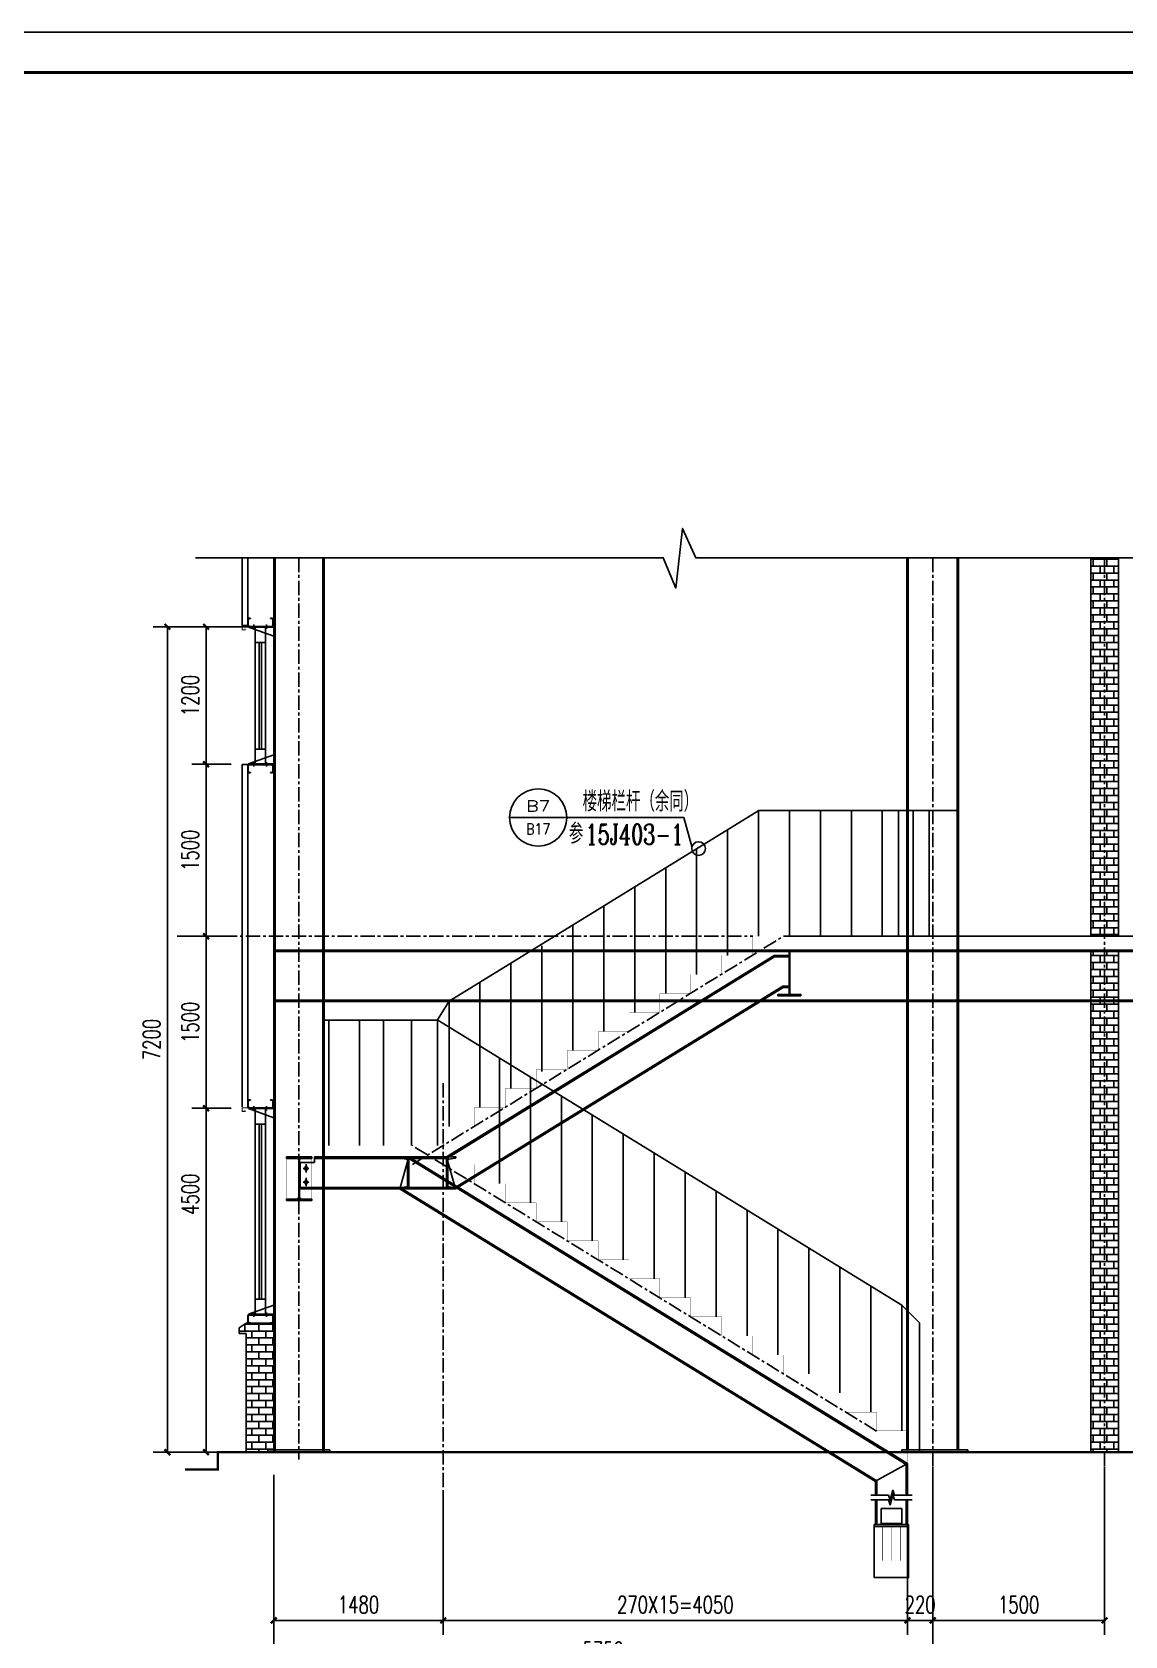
# Model space of a CAD drawing. Extents: x 180850 to 1400258, y 48356 to 327067.
# Drawn here: x 906942 to 916477, y 281994 to 295984 of the extents above; entities that cross this region are included whole.
import ezdxf
from ezdxf.enums import TextEntityAlignment as Align

# ---------------------------------------------------------------- set-up
doc = ezdxf.new("R2010")
doc.units = 0
doc.header["$LTSCALE"] = 1000
doc.linetypes.add('0$0$CENTERX2', pattern=[4, 2.5, -0.5, 0.5, -0.5])
for name, color, linetype in [('A-土建墙柱（含管井、立管）', 6, 'Continuous'), ('AXIS', 3, 'Continuous'), ('BEAM_DE', 7, 'Continuous'), ('BORDER', 7, 'Continuous'), ('DIM_IDEN', 3, 'Continuous'), ('DOTE', 1, 'Continuous'), ('GL', 150, 'Continuous'), ('GZ', 50, 'Continuous'), ('LT', 27, 'Continuous'), ('NUM', 7, 'Continuous'), ('Prof', 2, 'Continuous'), ('PUB_TEXT', 7, 'Continuous'), ('PUB_TITLE', 4, 'Continuous'), ('PZ', 202, 'Continuous'), ('STGJ_BOLT_THIN', 9, 'Continuous'), ('WINDOW', 4, 'Continuous'), ('WL', 10, 'Continuous'), ('型钢', 6, 'Continuous'), ('粗线', 5, 'Continuous')]:
    doc.layers.add(name, color=color, linetype=linetype)
doc.styles.add('_TCH_AXIS', font='COMPLEX', dxfattribs={"bigfont": 'GBCBIG'})
doc.styles.add('_TCH_DIM_T3', font='SIMPLEX', dxfattribs={"width": 0.705882, "bigfont": 'GBCBIG'})
doc.styles.add('_TCH_LABEL', font='COMPLEX', dxfattribs={"bigfont": 'GBCBIG'})
doc.dimstyles.new('_TCH_ARCH&&50', dxfattribs={"dimtxt": 148.75, "dimasz": 50, "dimexe": 125, "dimexo": 150, "dimgap": 63.125, "dimtad": 1, "dimdec": 0, "dimzin": 0, "dimdsep": 46, "dimtxsty": '_TCH_DIM_T3', "dimblk": 'ARCHTICK', "dimcen": 0.09, "dimclrt": 7, "dimazin": 2, "dimtfac": 1, "dimtdec": 0, "dimtix": 1, "dimtmove": 2, "dimatfit": 3, "dimfxl": 1, "dimtolj": 1, "dimtzin": 0, "dimarcsym": 0})
pattern_1 = [(0, (13831.716, -16741.72), (0, 60.6552), []), (90, (13831.716, -16741.72), (-60.6552, 60.6552), [60.6552, -60.6552])]

# ---------------------------------------------------------------- blocks, each defined once
blk = doc.blocks.new('_ArchTick')
at = {"color": 0, "linetype": 'ByBlock', "const_width": 0.4}
blk.add_lwpolyline([(-0.5, -0.5), (0.5, 0.5)], dxfattribs=at)
blk = doc.blocks.new('*D1406')
at = {"layer": 'AXIS', "color": 0, "linetype": 'ByBlock', "lineweight": -2, "transparency": 16777216}
for p, q in [((909050, 282947), (909050, 281605)), ((914800, 282947), (914800, 281605)), ((914800, 281730), (909050, 281730))]:
    blk.add_line(p, q, dxfattribs=at)
at = {"layer": 'Defpoints', "color": 0, "linetype": 'ByBlock', "transparency": 16777216}
for p in [(909050, 283097), (914800, 283097), (909050, 281730)]:
    blk.add_point(p, dxfattribs=at)
at = {"layer": 'AXIS', "color": 0, "linetype": 'ByBlock', "lineweight": -2, "transparency": 16777216, "xscale": 50, "yscale": 50, "zscale": 50, "rotation": 180}
blk.add_blockref('_ArchTick', (909050, 281730), dxfattribs=at)
at = {"layer": 'AXIS', "color": 0, "linetype": 'ByBlock', "lineweight": -2, "transparency": 16777216, "xscale": 50, "yscale": 50, "zscale": 50}
blk.add_blockref('_ArchTick', (914800, 281730), dxfattribs=at)
at = {"layer": 'AXIS', "color": 7, "linetype": 'ByBlock', "transparency": 16777216, "insert": (911925, 281867), "char_height": 148.8, "attachment_point": 5, "style": '_TCH_DIM_T3'}
blk.add_mtext('\\A1;5750', dxfattribs=at)
blk = doc.blocks.new('*D1407')
at = {"layer": 'AXIS', "color": 0, "linetype": 'ByBlock', "lineweight": -2, "transparency": 16777216}
for p, q in [((910530, 283258), (910530, 282005)), ((909050, 282947), (909050, 282005)), ((910530, 282130), (909050, 282130))]:
    blk.add_line(p, q, dxfattribs=at)
at = {"layer": 'Defpoints', "color": 0, "linetype": 'ByBlock', "transparency": 16777216}
for p in [(910530, 283408), (909050, 283097), (909050, 282130)]:
    blk.add_point(p, dxfattribs=at)
at = {"layer": 'AXIS', "color": 0, "linetype": 'ByBlock', "lineweight": -2, "transparency": 16777216, "xscale": 50, "yscale": 50, "zscale": 50, "rotation": 180}
blk.add_blockref('_ArchTick', (909050, 282130), dxfattribs=at)
at = {"layer": 'AXIS', "color": 0, "linetype": 'ByBlock', "lineweight": -2, "transparency": 16777216, "xscale": 50, "yscale": 50, "zscale": 50}
blk.add_blockref('_ArchTick', (910530, 282130), dxfattribs=at)
at = {"layer": 'AXIS', "color": 7, "linetype": 'ByBlock', "transparency": 16777216, "insert": (909790, 282267), "char_height": 148.8, "attachment_point": 5, "style": '_TCH_DIM_T3'}
blk.add_mtext('\\A1;1480', dxfattribs=at)
blk = doc.blocks.new('*D1408')
at = {"layer": 'AXIS', "color": 0, "linetype": 'ByBlock', "lineweight": -2, "transparency": 16777216}
for p, q in [((908912, 290797), (907998, 290797)), ((908123, 283597), (908123, 290797)), ((908850, 283597), (907998, 283597))]:
    blk.add_line(p, q, dxfattribs=at)
at = {"layer": 'Defpoints', "color": 0, "linetype": 'ByBlock', "transparency": 16777216}
for p in [(908123, 290797), (909062, 290797), (909000, 283597)]:
    blk.add_point(p, dxfattribs=at)
at = {"layer": 'AXIS', "color": 0, "linetype": 'ByBlock', "lineweight": -2, "transparency": 16777216, "xscale": 50, "yscale": 50, "zscale": 50}
for p, rotation in [((908123, 290797), 90), ((908123, 283597), 270)]:
    blk.add_blockref('_ArchTick', p, dxfattribs=dict(at, rotation=rotation))
at = {"layer": 'AXIS', "color": 7, "linetype": 'ByBlock', "transparency": 16777216, "insert": (907985, 287197), "char_height": 148.8, "attachment_point": 5, "rotation": 90, "style": '_TCH_DIM_T3'}
blk.add_mtext('\\A1;7200', dxfattribs=at)
blk = doc.blocks.new('*D1410')
at = {"layer": 'AXIS', "color": 0, "linetype": 'ByBlock', "lineweight": -2, "transparency": 16777216}
for p, q in [((910530, 283258), (910530, 282005)), ((914580, 282997), (914580, 282005)), ((910530, 282130), (914580, 282130))]:
    blk.add_line(p, q, dxfattribs=at)
at = {"layer": 'Defpoints', "color": 0, "linetype": 'ByBlock', "transparency": 16777216}
for p in [(910530, 283408), (914580, 283147), (914580, 282130)]:
    blk.add_point(p, dxfattribs=at)
at = {"layer": 'AXIS', "color": 0, "linetype": 'ByBlock', "lineweight": -2, "transparency": 16777216, "xscale": 50, "yscale": 50, "zscale": 50, "rotation": 180}
blk.add_blockref('_ArchTick', (910530, 282130), dxfattribs=at)
at = {"layer": 'AXIS', "color": 0, "linetype": 'ByBlock', "lineweight": -2, "transparency": 16777216, "xscale": 50, "yscale": 50, "zscale": 50}
blk.add_blockref('_ArchTick', (914580, 282130), dxfattribs=at)
at = {"layer": 'AXIS', "color": 7, "linetype": 'ByBlock', "transparency": 16777216, "insert": (912555, 282267), "char_height": 148.75, "attachment_point": 5, "style": '_TCH_DIM_T3'}
blk.add_mtext('\\A1;270X15=4050', dxfattribs=at)
blk = doc.blocks.new('A$C1A291124')
at = {"layer": '型钢'}
for p, q in [((-82, -4), (-82, 0)), ((-82, 0), (0, 0)), ((0, 0), (0, -280)), ((-21, -19), (-77, -10)), ((-10, -249), (-10, -31)), ((-82, -276), (-82, -280)), ((-21, -261), (-77, -270)), ((-82, -280), (0, -280))]:
    blk.add_line(p, q, dxfattribs=at)
for centre, radius, start, end in [((-76, -4), 6.25, 180, 261), ((-22, -31), 12.5, 0, 81), ((-76, -276), 6.25, 99, 180), ((-22, -249), 12.5, 279, 0)]:
    blk.add_arc(centre, radius, start, end, dxfattribs=at)
blk = doc.blocks.new('*D1414')
at = {"layer": 'AXIS', "color": 0, "linetype": 'ByBlock', "lineweight": -2, "transparency": 16777216}
for p, q in [((914800, 283447), (914800, 282005)), ((914580, 282997), (914580, 282005)), ((914580, 282130), (914530, 282130)), ((914800, 282130), (914580, 282130)), ((914800, 282130), (914850, 282130))]:
    blk.add_line(p, q, dxfattribs=at)
at = {"layer": 'Defpoints', "color": 0, "linetype": 'ByBlock', "transparency": 16777216}
for p in [(914800, 283597), (914580, 283147), (914580, 282130)]:
    blk.add_point(p, dxfattribs=at)
at = {"layer": 'AXIS', "color": 0, "linetype": 'ByBlock', "lineweight": -2, "transparency": 16777216, "xscale": 50, "yscale": 50, "zscale": 50}
blk.add_blockref('_ArchTick', (914580, 282130), dxfattribs=at)
at = {"layer": 'AXIS', "color": 0, "linetype": 'ByBlock', "lineweight": -2, "transparency": 16777216, "xscale": 50, "yscale": 50, "zscale": 50, "rotation": 180}
blk.add_blockref('_ArchTick', (914800, 282130), dxfattribs=at)
at = {"layer": 'AXIS', "color": 7, "linetype": 'ByBlock', "transparency": 16777216, "insert": (914690, 282267), "char_height": 148.8, "attachment_point": 5, "style": '_TCH_DIM_T3'}
blk.add_mtext('\\A1;220', dxfattribs=at)
blk = doc.blocks.new('*D1435')
at = {"layer": 'AXIS', "color": 0, "linetype": 'ByBlock', "lineweight": -2, "transparency": 16777216}
for p, q in [((908627, 288097), (908335, 288097)), ((908460, 288097), (908460, 283597)), ((908690, 283597), (908335, 283597))]:
    blk.add_line(p, q, dxfattribs=at)
at = {"layer": 'Defpoints', "color": 0, "linetype": 'ByBlock', "transparency": 16777216}
for p in [(908777, 288097), (908460, 283597), (908840, 283597)]:
    blk.add_point(p, dxfattribs=at)
at = {"layer": 'AXIS', "color": 0, "linetype": 'ByBlock', "lineweight": -2, "transparency": 16777216, "xscale": 50, "yscale": 50, "zscale": 50}
for p, rotation in [((908460, 288097), 90), ((908460, 283597), 270)]:
    blk.add_blockref('_ArchTick', p, dxfattribs=dict(at, rotation=rotation))
at = {"layer": 'AXIS', "color": 7, "linetype": 'ByBlock', "transparency": 16777216, "insert": (908322, 285847), "char_height": 148.8, "attachment_point": 5, "rotation": 90, "style": '_TCH_DIM_T3'}
blk.add_mtext('\\A1;4500', dxfattribs=at)
blk = doc.blocks.new('*D1430')
at = {"layer": 'AXIS', "color": 0, "linetype": 'ByBlock', "lineweight": -2, "transparency": 16777216}
for p, q in [((908634, 288097), (908335, 288097)), ((908460, 288097), (908460, 286597)), ((908680, 286597), (908335, 286597))]:
    blk.add_line(p, q, dxfattribs=at)
at = {"layer": 'Defpoints', "color": 0, "linetype": 'ByBlock', "transparency": 16777216}
for p in [(908784, 288097), (908460, 286597), (908830, 286597)]:
    blk.add_point(p, dxfattribs=at)
at = {"layer": 'AXIS', "color": 0, "linetype": 'ByBlock', "lineweight": -2, "transparency": 16777216, "xscale": 50, "yscale": 50, "zscale": 50}
for p, rotation in [((908460, 288097), 90), ((908460, 286597), 270)]:
    blk.add_blockref('_ArchTick', p, dxfattribs=dict(at, rotation=rotation))
at = {"layer": 'AXIS', "color": 7, "linetype": 'ByBlock', "transparency": 16777216, "insert": (908322, 287347), "char_height": 148.8, "attachment_point": 5, "rotation": 90, "style": '_TCH_DIM_T3'}
blk.add_mtext('\\A1;1500', dxfattribs=at)
blk = doc.blocks.new('*D1431')
at = {"layer": 'AXIS', "color": 0, "linetype": 'ByBlock', "lineweight": -2, "transparency": 16777216}
for p, q in [((908675, 288097), (908335, 288097)), ((908460, 288097), (908460, 286597)), ((908680, 286597), (908335, 286597))]:
    blk.add_line(p, q, dxfattribs=at)
at = {"layer": 'Defpoints', "color": 0, "linetype": 'ByBlock', "transparency": 16777216}
for p in [(908825, 288097, 1), (908460, 286597), (908830, 286597)]:
    blk.add_point(p, dxfattribs=at)
at = {"layer": 'AXIS', "color": 0, "linetype": 'ByBlock', "lineweight": -2, "transparency": 16777216, "xscale": 50, "yscale": 50, "zscale": 50}
for p, rotation in [((908460, 288097), 90), ((908460, 286597), 270)]:
    blk.add_blockref('_ArchTick', p, dxfattribs=dict(at, rotation=rotation))
at = {"layer": 'AXIS', "color": 7, "linetype": 'ByBlock', "transparency": 16777216, "insert": (908322, 287347), "char_height": 148.8, "attachment_point": 5, "rotation": 90, "style": '_TCH_DIM_T3'}
blk.add_mtext('\\A1;1500', dxfattribs=at)
blk = doc.blocks.new('*D1433')
at = {"layer": 'AXIS', "color": 0, "linetype": 'ByBlock', "lineweight": -2, "transparency": 16777216}
for p, q in [((908680, 289597), (908335, 289597)), ((908460, 288097), (908460, 289597)), ((908675, 288097), (908335, 288097))]:
    blk.add_line(p, q, dxfattribs=at)
at = {"layer": 'Defpoints', "color": 0, "linetype": 'ByBlock', "transparency": 16777216}
for p in [(908460, 289597), (908830, 289597), (908825, 288097, 1)]:
    blk.add_point(p, dxfattribs=at)
at = {"layer": 'AXIS', "color": 0, "linetype": 'ByBlock', "lineweight": -2, "transparency": 16777216, "xscale": 50, "yscale": 50, "zscale": 50}
for p, rotation in [((908460, 289597), 90), ((908460, 288097), 270)]:
    blk.add_blockref('_ArchTick', p, dxfattribs=dict(at, rotation=rotation))
at = {"layer": 'AXIS', "color": 7, "linetype": 'ByBlock', "transparency": 16777216, "insert": (908322, 288847), "char_height": 148.8, "attachment_point": 5, "rotation": 90, "style": '_TCH_DIM_T3'}
blk.add_mtext('\\A1;1500', dxfattribs=at)
blk = doc.blocks.new('*D1434')
at = {"layer": 'AXIS', "color": 0, "linetype": 'ByBlock', "lineweight": -2, "transparency": 16777216}
for p, q in [((908692, 290797), (908335, 290797)), ((908460, 290797), (908460, 289597)), ((908680, 289597), (908335, 289597))]:
    blk.add_line(p, q, dxfattribs=at)
at = {"layer": 'Defpoints', "color": 0, "linetype": 'ByBlock', "transparency": 16777216}
for p in [(908842, 290797, 1), (908460, 289597), (908830, 289597)]:
    blk.add_point(p, dxfattribs=at)
at = {"layer": 'AXIS', "color": 0, "linetype": 'ByBlock', "lineweight": -2, "transparency": 16777216, "xscale": 50, "yscale": 50, "zscale": 50}
for p, rotation in [((908460, 290797), 90), ((908460, 289597), 270)]:
    blk.add_blockref('_ArchTick', p, dxfattribs=dict(at, rotation=rotation))
at = {"layer": 'AXIS', "color": 7, "linetype": 'ByBlock', "transparency": 16777216, "insert": (908322, 290197), "char_height": 148.8, "attachment_point": 5, "rotation": 90, "style": '_TCH_DIM_T3'}
blk.add_mtext('\\A1;1200', dxfattribs=at)
blk = doc.blocks.new('*D1436')
at = {"layer": 'AXIS', "color": 0, "linetype": 'ByBlock', "lineweight": -2, "transparency": 16777216}
for p, q in [((914800, 283467), (914800, 282005)), ((916300, 283467), (916300, 282005)), ((914800, 282130), (916300, 282130))]:
    blk.add_line(p, q, dxfattribs=at)
at = {"layer": 'Defpoints', "color": 0, "linetype": 'ByBlock', "transparency": 16777216}
for p in [(914800, 283617), (916300, 283617), (916300, 282130)]:
    blk.add_point(p, dxfattribs=at)
at = {"layer": 'AXIS', "color": 0, "linetype": 'ByBlock', "lineweight": -2, "transparency": 16777216, "xscale": 50, "yscale": 50, "zscale": 50, "rotation": 180}
blk.add_blockref('_ArchTick', (914800, 282130), dxfattribs=at)
at = {"layer": 'AXIS', "color": 0, "linetype": 'ByBlock', "lineweight": -2, "transparency": 16777216, "xscale": 50, "yscale": 50, "zscale": 50}
blk.add_blockref('_ArchTick', (916300, 282130), dxfattribs=at)
at = {"layer": 'AXIS', "color": 7, "linetype": 'ByBlock', "transparency": 16777216, "insert": (915550, 282267), "char_height": 148.8, "attachment_point": 5, "style": '_TCH_DIM_T3'}
blk.add_mtext('\\A1;1500', dxfattribs=at)

msp = doc.modelspace()

# ---------------------------------------------------------------- hatches: boundary and pattern name
h = msp.add_hatch()
h.set_pattern_fill('AR-B816', color=0, scale=50)
h.set_pattern_definition(pattern_1)
h.paths.add_polyline_path([(916420.18, 287526.89), (916180.18, 287526.89), (916180.18, 283596.89), (916420.18, 283596.89)])
h.paths.add_polyline_path([(916420.18, 287964.89), (916180.18, 287964.89), (916180.18, 287538.89), (916420.18, 287538.89)])
h.paths.add_polyline_path([(916420.18, 291398.65), (916180.18, 291398.65), (916180.18, 288097.24), (916420.18, 288097.12)])
h = msp.add_hatch()
h.set_pattern_fill('AR-B816', color=256, scale=50)
h.set_pattern_definition(pattern_1)
h.paths.add_polyline_path([(909050.18, 284721.89), (908810.18, 284721.89), (908747.6, 284680.38), (908747.6, 284633.67), (908810.18, 284633.67), (908810.18, 283596.89), (909000.18, 283596.89), (909000.18, 283616.89), (909050.18, 283616.89)])
at = {"layer": 'STGJ_BOLT_THIN'}
for points in [[(909332.13, 286048.89), (909320.13, 286072.89), (909332.13, 286096.89), (909344.13, 286072.89)], [(909332.13, 285928.89), (909320.13, 285952.89), (909332.13, 285976.89), (909344.13, 285952.89)]]:
    msp.add_hatch(color=256, dxfattribs=at).paths.add_polyline_path(points)

# ---------------------------------------------------------------- linework, layer by layer
for p, q in [((909050.18, 291398.65), (909490.32, 291398.65)), ((913499.61, 288098.53), (916902.87, 288096.89)), ((909062.18, 287976.89), (916902.87, 287976.89)), ((909062.18, 287964.89), (916902.87, 287964.89)), ((909062.18, 287538.89), (916902.87, 287538.89)), ((909062.18, 287526.89), (916902.87, 287526.89)), ((915025.18, 283596.89), (915253.18, 283596.89))]:
    msp.add_line(p, q)
at = {"color": 0}
for p, q in [((916180.18, 291398.65), (916180.18, 288097.24)), ((916420.18, 291398.65), (916420.18, 288097.12)), ((916180.18, 287976.89), (916180.18, 283596.89)), ((916420.18, 287976.89), (916420.18, 283596.89)), ((908810.18, 284721.89), (908747.6, 284680.38)), ((909050.18, 284721.89), (908810.18, 284721.89)), ((908747.6, 284680.38), (908747.6, 284633.67)), ((908747.6, 284633.67), (908810.18, 284633.67)), ((908810.18, 284633.67), (908810.18, 283596.89))]:
    msp.add_line(p, q, dxfattribs=at)
at = {"color": 6, "linetype": 'ByBlock', "const_width": 10}
for points in [[(908825.18, 290861.67), (908825.18, 290800.42), (908775.05, 290800.42), (908775.05, 290769.58), (908801.95, 290769.58), (908801.95, 290779.99)], [(908825.18, 286661.67), (908825.18, 286600.42), (908775.05, 286600.42), (908775.05, 286569.58), (908801.95, 286569.58), (908801.95, 286579.99)]]:
    msp.add_lwpolyline(points, dxfattribs=at)
at = {"layer": 'A-土建墙柱（含管井、立管）'}
msp.add_line((914530.18, 282976.15), (914350.18, 282976.15), dxfattribs=at)
msp.add_lwpolyline([(914350.18, 283106.15), (914350.18, 282966.15), (914530.18, 282966.15), (914530.18, 283106.15)], close=True, dxfattribs=at)
at = {"layer": 'AXIS', "linetype": 'ByBlock'}
for p, q in [((909050.18, 283399.06), (909050.18, 281529.64)), ((914800.18, 283096.89), (914800.18, 281529.64))]:
    msp.add_line(p, q, dxfattribs=at)
at = {"layer": 'AXIS', "linetype": 'ByBlock', "elevation": 4.02}
for points in [[(908825.18, 291398.65), (908825.18, 290809.39), (908775.18, 290809.39), (908775.18, 291398.65)], [(908825.18, 286608.75), (908825.18, 289596.89), (908775.18, 289596.89), (908775.18, 286608.75)]]:
    msp.add_lwpolyline(points, dxfattribs=at)
at = {"layer": 'BEAM_DE'}
msp.add_lwpolyline([(914590.18, 282966.15), (914290.18, 282966.15), (914290.18, 282502.96), (914590.18, 282502.96)], close=True, dxfattribs=at)
at = {"layer": 'BORDER', "const_width": 26.52}
msp.add_lwpolyline([(892959.76, 275337.71), (892959.76, 295630.62), (921454.68, 295630.62), (921454.68, 275337.71)], close=True, dxfattribs=at)
at = {"layer": 'DIM_IDEN'}
for p, q in [((911108.32, 289132.96), (911608.32, 289132.96)), ((911608.32, 289132.96), (912627.77, 289132.96)), ((912699.7, 288879.63), (912627.77, 289132.96))]:
    msp.add_line(p, q, dxfattribs=at)
for centre, radius in [((911358.32, 289132.96), 250), ((912757.18, 288862.29), 60.04)]:
    msp.add_circle(centre, radius, dxfattribs=at)
at = {"layer": 'DOTE', "color": 8, "linetype": '0$0$CENTERX2', "ltscale": 0.05}
for p, q in [((909270.25, 291398.65), (909270.23, 283532.89)), ((914800.18, 291398.65), (914800.18, 283435.75)), ((916300.24, 291398.65), (916300.24, 283435.75)), ((908207.11, 288096.89), (913230.18, 288096.89)), ((910260.18, 286106.89), (913499.61, 288098.53)), ((910530.18, 286816.01), (910530.18, 283242.09)), ((914310.18, 283780.89), (910260.18, 286270.89))]:
    msp.add_line(p, q, dxfattribs=at)
at = {"layer": 'GL'}
for p, q in [((910558.47, 286172.88), (913416.99, 287930.35)), ((910558.47, 286172.88), (913416.99, 287930.35)), ((910562.14, 286159.88), (913420.67, 287917.35)), ((910562.14, 286159.88), (913420.67, 287917.35)), ((913416.99, 287930.35), (913546.18, 287930.35)), ((913420.67, 287917.35), (913546.18, 287917.35)), ((913542.68, 287976.89), (913542.68, 287976.88)), ((910633.98, 285905.88), (913492.51, 287663.35)), ((910633.98, 285905.88), (913492.51, 287663.35)), ((910637.65, 285892.88), (913496.18, 287650.35)), ((910637.65, 285892.88), (913496.18, 287650.35)), ((913492.51, 287663.35), (913546.18, 287663.35)), ((913496.18, 287650.35), (913546.18, 287650.35)), ((909282.13, 286122.89), (909407.13, 286122.89)), ((909282.13, 286122.89), (909282.13, 285892.89)), ((910558.47, 286172.89), (909407.13, 286172.89)), ((909407.13, 286172.89), (909407.13, 286122.89)), ((910562.14, 286159.89), (909407.13, 286159.89)), ((910228.65, 286172.89), (910151.15, 285892.89)), ((914567.17, 283490.24), (910228.29, 286157.84)), ((914580.18, 283497.5), (910228.65, 286172.89)), ((910637.65, 285892.88), (910558.47, 286172.88)), ((910633.98, 285905.89), (909282.13, 285905.89)), ((910637.65, 285892.89), (909282.13, 285892.89)), ((914299.9, 283341.13), (910152.71, 285890.89)), ((914312.92, 283348.39), (910157.76, 285903.04)), ((914580.18, 283499.5), (914300.18, 283343.29)), ((914567.18, 283492.24), (914567.18, 283221.71)), ((914580.18, 283499.5), (914580.18, 283221.71)), ((914300.18, 283343.29), (914300.18, 283221.71)), ((914313.18, 283350.54), (914313.18, 283221.71)), ((914300.18, 282966.15), (914300.18, 283181.71)), ((914312.18, 282966.15), (914312.18, 283181.71)), ((914568.18, 282966.15), (914568.18, 283181.71)), ((914580.18, 282966.15), (914580.18, 283181.71))]:
    msp.add_line(p, q, dxfattribs=at)
for points in [[(913650.18, 287976.89), (913450.18, 287976.89), (913450.18, 287963.89), (913650.18, 287963.89)], [(913554.18, 287963.89), (913546.18, 287963.89), (913546.18, 287589.89), (913554.18, 287589.89)], [(913650.18, 287576.89), (913450.18, 287576.89), (913450.18, 287589.89), (913650.18, 287589.89)], [(909162.13, 286172.89), (909382.13, 286172.89), (909382.13, 286159.89), (909162.13, 286159.89)], [(909268.13, 286159.89), (909276.13, 286159.89), (909276.13, 285804.9), (909268.13, 285804.9)], [(909162.13, 285791.9), (909382.13, 285791.9), (909382.13, 285804.9), (909162.13, 285804.9)]]:
    msp.add_lwpolyline(points, close=True, dxfattribs=at)
for points in [[(914621.18, 283221.71), (914466.18, 283221.71), (914452.18, 283265.71), (914428.18, 283177.71), (914414.18, 283221.71), (914259.18, 283221.71)], [(914621.18, 283181.71), (914466.18, 283181.71), (914452.18, 283225.71), (914428.18, 283137.71), (914414.18, 283181.71), (914259.18, 283181.71)]]:
    msp.add_lwpolyline(points, dxfattribs=at)
at = {"layer": 'GZ'}
for p, q in [((909050.18, 291398.65), (909050.18, 283596.89)), ((909062.18, 291398.65), (909062.18, 283596.89)), ((909478.32, 291398.65), (909478.32, 283596.89)), ((909490.32, 291398.65), (909490.32, 283596.89)), ((914575.18, 291398.65), (914575.18, 283616.89)), ((914587.18, 291398.65), (914587.18, 283616.89)), ((915013.18, 291398.65), (915013.18, 283616.89)), ((915025.18, 291398.65), (915025.18, 283616.89))]:
    msp.add_line(p, q, dxfattribs=at)
msp.add_lwpolyline([(916817.05, 291398.65), (912734.24, 291398.65), (912617.41, 291654.79), (912557.41, 291134.25), (912448.46, 291398.65), (908366.92, 291398.65)], dxfattribs=at)
for points in [[(909540.28, 283616.89), (909000.18, 283616.89), (909000.18, 283596.89), (909540.28, 283596.89)], [(915105.15, 283616.89), (914530.18, 283616.89), (914530.18, 283596.89), (915105.15, 283596.89)]]:
    msp.add_lwpolyline(points, close=True, dxfattribs=at)
at = {"layer": 'LT'}
for p, q in [((908825.18, 290808.14), (908825.18, 290860.64)), ((908828.56, 290857.26), (908828.56, 290811.51)), ((908836.43, 290871.89), (908847.68, 290871.89)), ((908847.68, 290868.51), (908839.81, 290868.51)), ((908847.68, 290871.89), (908847.68, 290868.51)), ((909022.68, 290868.51), (909022.68, 290871.89)), ((909022.68, 290871.89), (909033.93, 290871.89)), ((909030.56, 290868.51), (909022.68, 290868.51)), ((909041.81, 290811.51), (909041.81, 290857.26)), ((909045.18, 290860.64), (909045.18, 290808.14)), ((908830.18, 290793.51), (908830.18, 290796.89)), ((908830.18, 290796.89), (909050.18, 290796.89)), ((909050.18, 290793.51), (908830.18, 290793.51)), ((908830.18, 290793.51), (909050.18, 290713.89)), ((909033.93, 290796.89), (908836.43, 290796.89)), ((908839.81, 290800.26), (909030.56, 290800.26)), ((908878.33, 290778.06), (908878.33, 290816.4)), ((908988.77, 290778.06), (908988.77, 290816.4)), ((909050.18, 290796.89), (909050.18, 290793.51)), ((908830.18, 289600.26), (909050.18, 289679.89)), ((909050.18, 289600.26), (908830.18, 289600.26)), ((908830.18, 289600.26), (908830.18, 289596.89)), ((908830.18, 289596.89), (909050.18, 289596.89)), ((909033.93, 289596.89), (908836.43, 289596.89)), ((908839.81, 289593.51), (909030.56, 289593.51)), ((909050.18, 289596.89), (909050.18, 289600.26)), ((908825.18, 289585.64), (908825.18, 289533.14)), ((908828.56, 289536.51), (908828.56, 289582.26)), ((908836.43, 289521.89), (908847.68, 289521.89)), ((908847.68, 289525.26), (908839.81, 289525.26)), ((908847.68, 289521.89), (908847.68, 289525.26)), ((909022.68, 289525.26), (909022.68, 289521.89)), ((909030.56, 289525.26), (909022.68, 289525.26)), ((909022.68, 289521.89), (909033.93, 289521.89)), ((909041.81, 289582.26), (909041.81, 289536.51)), ((909045.18, 289533.14), (909045.18, 289585.64)), ((908825.18, 286608.14), (908825.18, 286660.64)), ((908828.56, 286657.26), (908828.56, 286611.51)), ((908836.43, 286671.89), (908847.68, 286671.89)), ((908847.68, 286668.51), (908839.81, 286668.51)), ((908847.68, 286671.89), (908847.68, 286668.51)), ((909022.68, 286668.51), (909022.68, 286671.89)), ((909022.68, 286671.89), (909033.93, 286671.89)), ((909030.56, 286668.51), (909022.68, 286668.51)), ((909041.81, 286611.51), (909041.81, 286657.26)), ((909045.18, 286660.64), (909045.18, 286608.14)), ((908830.18, 286593.51), (908830.18, 286596.89)), ((908830.18, 286596.89), (909050.18, 286596.89)), ((909050.18, 286593.51), (908830.18, 286593.51)), ((908830.18, 286593.51), (909050.18, 286513.89)), ((909033.93, 286596.89), (908836.43, 286596.89)), ((908839.81, 286600.26), (909030.56, 286600.26)), ((908878.33, 286578.06), (908878.33, 286616.4)), ((908988.77, 286578.06), (908988.77, 286616.4)), ((909050.18, 286596.89), (909050.18, 286593.51)), ((908830.18, 284800.26), (909050.18, 284879.89)), ((908825.18, 284785.64), (908825.18, 284733.14)), ((908828.56, 284736.51), (908828.56, 284782.26)), ((909050.18, 284800.26), (908830.18, 284800.26)), ((908830.18, 284800.26), (908830.18, 284796.89)), ((908830.18, 284796.89), (909050.18, 284796.89)), ((909033.93, 284796.89), (908836.43, 284796.89)), ((908836.43, 284721.89), (908847.68, 284721.89)), ((908839.81, 284793.51), (909030.56, 284793.51)), ((908847.68, 284725.26), (908839.81, 284725.26)), ((908847.68, 284721.89), (908847.68, 284725.26)), ((909022.68, 284725.26), (909022.68, 284721.89)), ((909030.56, 284725.26), (909022.68, 284725.26)), ((909022.68, 284721.89), (909033.93, 284721.89)), ((909041.81, 284782.26), (909041.81, 284736.51)), ((909045.18, 284733.14), (909045.18, 284785.64)), ((909050.18, 284796.89), (909050.18, 284800.26))]:
    msp.add_line(p, q, dxfattribs=at)
at = {"layer": 'LT', "color": 1, "linetype": 'Continuous'}
for p, q in [((908878.33, 289615.71), (908878.33, 289577.37)), ((908988.77, 289615.71), (908988.77, 289577.37)), ((908878.33, 284815.71), (908878.33, 284777.37)), ((908988.77, 284815.71), (908988.77, 284777.37))]:
    msp.add_line(p, q, dxfattribs=at)
at = {"layer": 'LT'}
for centre, start, end in [((908836.43, 290860.64), 90, 180), ((908839.81, 290857.26), 90, 180), ((909030.56, 290857.26), 360, 90), ((909033.93, 290860.64), 360, 90), ((908836.43, 290808.14), 180, 270), ((908839.81, 290811.51), 180, 270), ((909030.56, 290811.51), 270, 360), ((909033.93, 290808.14), 270, 360), ((908836.43, 289585.64), 90, 180), ((908839.81, 289582.26), 90, 180), ((909030.56, 289582.26), 0, 90), ((909033.93, 289585.64), 0, 90), ((908836.43, 289533.14), 180, 270), ((908839.81, 289536.51), 180, 270), ((909030.56, 289536.51), 270, 0), ((909033.93, 289533.14), 270, 0), ((908836.43, 286660.64), 90, 180), ((908839.81, 286657.26), 90, 180), ((909030.56, 286657.26), 360, 90), ((909033.93, 286660.64), 360, 90), ((908836.43, 286608.14), 180, 270), ((908839.81, 286611.51), 180, 270), ((909030.56, 286611.51), 270, 360), ((909033.93, 286608.14), 270, 360), ((908836.43, 284785.64), 90, 180), ((908836.43, 284733.14), 180, 270), ((908839.81, 284782.26), 90, 180), ((908839.81, 284736.51), 180, 270), ((909030.56, 284782.26), 0, 90), ((909030.56, 284736.51), 270, 0), ((909033.93, 284785.64), 0, 90), ((909033.93, 284733.14), 270, 0)]:
    msp.add_arc(centre, 11.25, start, end, dxfattribs=at)
for points in [[(908890.58, 290800.26), (908866.09, 290800.26), (908890.58, 290793.51), (908866.09, 290793.51)], [(909001.01, 290800.26), (908976.52, 290800.26), (909001.01, 290793.51), (908976.52, 290793.51)], [(908890.58, 286600.26), (908866.09, 286600.26), (908890.58, 286593.51), (908866.09, 286593.51)], [(909001.01, 286600.26), (908976.52, 286600.26), (909001.01, 286593.51), (908976.52, 286593.51)]]:
    msp.add_solid(points, dxfattribs=at)
at = {"layer": 'LT', "color": 1, "linetype": 'Continuous'}
for points in [[(908890.58, 289593.51), (908866.09, 289593.51), (908890.58, 289600.26), (908866.09, 289600.26)], [(909001.01, 289593.51), (908976.52, 289593.51), (909001.01, 289600.26), (908976.52, 289600.26)], [(908890.58, 284793.51), (908866.09, 284793.51), (908890.58, 284800.26), (908866.09, 284800.26)], [(909001.01, 284793.51), (908976.52, 284793.51), (909001.01, 284800.26), (908976.52, 284800.26)]]:
    msp.add_solid(points, dxfattribs=at)
at = {"layer": 'NUM', "const_width": 20}
msp.add_lwpolyline([(917002.64, 283596.89), (908562.61, 283596.89), (908562.61, 283446.89), (908275.75, 283446.89), (908275.75, 283446.89), (908275.75, 283446.89)], dxfattribs=at)
at = {"layer": 'Prof', "color": 21}
msp.add_lwpolyline([(914590.18, 282966.15), (914590.18, 282950.15), (914290.18, 282950.15), (914290.18, 282966.15)], close=True, dxfattribs=at)
at = {"layer": 'PUB_TITLE'}
msp.add_lwpolyline([(892075.92, 274984.18), (892075.92, 295984.16), (921808.22, 295984.16), (921808.22, 274984.18)], close=True, dxfattribs=at)
at = {"layer": 'PZ', "const_width": 2}
for points in [[(910530.18, 286270.89), (910530.18, 286270.89), (910530.18, 286270.89), (910530.18, 286270.89), (910530.18, 286270.89), (910530.18, 286270.89), (910530.18, 286270.89), (910530.18, 286270.89), (910530.18, 286270.89), (910530.18, 286436.89), (910800.18, 286436.89), (910800.18, 286602.89), (911070.18, 286602.89), (911070.18, 286768.89), (911340.18, 286768.89), (911340.18, 286934.89), (911610.18, 286934.89), (911610.18, 287100.89), (911880.18, 287100.89), (911880.18, 287266.89), (912150.18, 287266.89), (912150.18, 287432.89), (912420.18, 287432.89), (912420.18, 287598.89), (912690.18, 287598.89), (912690.18, 287764.89), (912960.18, 287764.89), (912960.18, 287930.89), (913230.18, 287930.89), (913230.18, 288096.89), (913496.93, 288096.89), (913496.93, 288096.89), (913496.93, 288096.89)], [(914310.18, 283780.89), (914310.18, 283780.89), (914310.18, 283780.89), (914310.18, 283946.89), (914040.18, 283946.89), (914040.18, 284112.89), (913770.18, 284112.89), (913770.18, 284278.89), (913500.18, 284278.89), (913500.18, 284444.89), (913230.18, 284444.89), (913230.18, 284610.89), (912960.18, 284610.89), (912960.18, 284776.89), (912690.18, 284776.89), (912690.18, 284942.89), (912420.18, 284942.89), (912420.18, 285108.89), (912150.18, 285108.89), (912150.18, 285274.89), (911880.18, 285274.89), (911880.18, 285440.89), (911610.18, 285440.89), (911610.18, 285606.89), (911340.18, 285606.89), (911340.18, 285772.89), (911070.18, 285772.89), (911070.18, 285938.89), (910800.18, 285938.89), (910800.18, 286104.89), (910530.18, 286104.89), (910530.18, 286270.89), (909062.18, 286270.89)], [(914580.18, 283499.5), (914580.18, 283499.5), (914580.18, 283499.5), (914580.18, 283782.89), (914310.18, 283782.89)]]:
    msp.add_lwpolyline(points, dxfattribs=at)
at = {"layer": 'PZ', "linetype": 'ByBlock', "const_width": 4}
for points in [[(909162.13, 286159.89), (909253.67, 286159.89), (909268.13, 286143.66), (909268.13, 285824.24), (909248.54, 285804.9), (909162.13, 285804.9), (909162.13, 286159.89)], [(909382.13, 286159.89), (909290.59, 286159.89), (909276.13, 286143.66), (909276.13, 285824.24), (909295.72, 285804.9), (909382.13, 285804.9), (909382.13, 286159.89)]]:
    msp.add_lwpolyline(points, dxfattribs=at)
at = {"layer": 'STGJ_BOLT_THIN'}
for p, q in [((909332.13, 286096.89), (909320.13, 286072.89)), ((909332.13, 286036.89), (909332.13, 286108.89)), ((909332.13, 286096.89), (909344.13, 286072.89)), ((909308.13, 286072.89), (909356.13, 286072.89)), ((909308.13, 285952.89), (909356.13, 285952.89)), ((909332.13, 286048.89), (909320.13, 286072.89)), ((909332.13, 285976.89), (909320.13, 285952.89)), ((909332.13, 285928.89), (909320.13, 285952.89)), ((909332.13, 286048.89), (909344.13, 286072.89)), ((909332.13, 285916.89), (909332.13, 285988.89)), ((909332.13, 285976.89), (909344.13, 285952.89)), ((909332.13, 285928.89), (909344.13, 285952.89))]:
    msp.add_line(p, q, dxfattribs=at)
at = {"layer": 'WINDOW', "color": 5}
for p, q in [((908888.89, 289596.89, 4.14), (908888.89, 290793.51, 0.02)), ((908978.89, 289596.89, 4.14), (908978.89, 290793.51, 0.02)), ((908978.89, 290659.25), (908888.89, 290659.25)), ((908923.77, 289731.16, 4.02), (908923.77, 290662.63)), ((908944.01, 289731.16, 4.02), (908944.01, 290662.63)), ((908978.89, 289730.5), (908888.89, 289730.5)), ((908888.89, 284796.89, 4.14), (908888.89, 286593.51, 0.02)), ((908978.89, 284796.89, 4.14), (908978.89, 286593.51, 0.02)), ((908978.89, 286459.25), (908888.89, 286459.25)), ((908923.77, 284931.16, 4.02), (908923.77, 286462.63)), ((908944.01, 284931.16, 4.02), (908944.01, 286462.63)), ((908978.89, 284930.5), (908888.89, 284930.5))]:
    msp.add_line(p, q, dxfattribs=at)
at = {"layer": 'WL', "const_width": 5}
for points in [[(914360.18, 282950.15), (914360.18, 282650.14)], [(914440.18, 282950.15), (914440.18, 282650.14)], [(914520.18, 282950.15), (914520.18, 282650.14)]]:
    msp.add_lwpolyline(points, dxfattribs=at)
at = {"layer": '粗线'}
for p, q in [((910580.18, 287532.29), (913284.02, 289194.29)), ((913280.18, 288096.89), (913280.18, 289192.29)), ((913284.02, 289194.29), (915025.18, 289194.29)), ((913550.18, 288098.89), (913550.18, 289194.29)), ((913820.18, 288096.89), (913820.18, 289192.29)), ((914090.18, 288096.89), (914090.18, 289192.29)), ((914360.18, 288096.89), (914360.18, 289192.29)), ((914500.18, 288094.89), (914500.18, 289190.29)), ((914630.18, 288096.89), (914630.18, 289192.29)), ((914770.18, 288094.89), (914770.18, 289190.29)), ((913010.18, 287930.89), (913010.18, 289026.29)), ((912740.18, 287764.89), (912740.18, 288860.29)), ((912470.18, 287598.89), (912470.18, 288694.29)), ((912200.18, 287432.89), (912200.18, 288528.29)), ((911930.18, 287266.89), (911930.18, 288362.29)), ((911660.18, 287100.89), (911660.18, 288196.29)), ((911390.18, 286918.43), (911390.18, 288013.84)), ((911120.18, 286768.89), (911120.18, 287864.29)), ((910850.18, 286602.89), (910850.18, 287698.29)), ((910580.18, 287532.29), (910478.75, 287367.17)), ((910580.18, 286436.89), (910580.18, 287532.29)), ((910480.18, 287366.29), (909490.32, 287366.29)), ((909530.31, 286270.89), (909530.31, 287366.29)), ((909799.84, 286270.89), (909799.84, 287366.29)), ((910009.01, 286270.89), (910009.01, 287366.29)), ((910251.47, 286270.89), (910251.47, 287366.29)), ((910480.18, 286270.89), (910480.18, 287366.29)), ((914530.18, 284880.26), (910483.21, 287366.29)), ((911020.18, 285940.89), (911020.18, 287036.43)), ((911290.18, 285774.89), (911290.18, 286870.57)), ((911560.18, 285608.89), (911560.18, 286704.72)), ((911830.18, 285442.89), (911830.18, 286538.86)), ((912100.18, 285276.89), (912100.18, 286373)), ((912370.18, 285110.89), (912370.18, 286207.14)), ((912640.18, 284944.89), (912640.18, 286041.28)), ((912910.18, 284778.89), (912910.18, 285875.42)), ((913180.18, 284612.89), (913180.18, 285709.56)), ((913450.18, 284446.89), (913450.18, 285543.7)), ((913720.18, 284280.89), (913720.18, 285377.84)), ((913990.18, 284114.89), (913990.18, 285211.98)), ((914260.18, 283948.89), (914260.18, 285046.12)), ((914530.18, 283782.89), (914530.18, 284880.26)), ((914530.18, 284880.26), (914685.28, 284726.36)), ((914685.28, 283596.75), (914685.28, 284726.36))]:
    msp.add_line(p, q, dxfattribs=at)

# ---------------------------------------------------------------- block references
msp.add_blockref('A$C1A291124', (910228.65, 286172.89))
at = {"xscale": -1}
msp.add_blockref('A$C1A291124', (910558.47, 286172.88), dxfattribs=at)

# ---------------------------------------------------------------- texts
at = {"layer": 'PUB_TEXT', "style": '_TCH_AXIS'}
for s, p in [('楼梯栏杆（余同）', (911745.79, 289185.46)), ('参', (911625.01, 288904.88))]:
    msp.add_text(s, height=175, dxfattribs=at).set_placement(p)
at = {"layer": 'PUB_TEXT', "style": '_TCH_LABEL'}
for s, height, width, p, p2 in [('B7', 95.994, 1.294798, (911251.79, 289185.03), (911464.86, 289185.03)), ('B17', 96.549, 0.903529, (911252.39, 288984.45), (911464.25, 288984.45))]:
    msp.add_text(s, height=height, dxfattribs=dict(at, width=width)).set_placement(p, p2, align=Align.FIT)
at = {"layer": 'PUB_TEXT', "style": '_TCH_AXIS', "width": 0.705882}
msp.add_text('15J403-1', height=175, dxfattribs=at).set_placement((911770.87, 288899.11))

# ---------------------------------------------------------------- dimensions: what is measured, and where the dimension line sits
at = {"layer": 'AXIS', "linetype": 'ByBlock'}
for base, p1, p2, angle, picture, middle in [((908122.59, 290796.89), (909000.18, 283596.89), (909062.18, 290796.89), 270, '*D1408', (907985.09, 287196.89)), ((908459.74, 289596.89), (908842.25, 290796.89, 1), (908830.18, 289596.89), 270, '*D1434', (908322.24, 290196.89)), ((908459.74, 289596.89), (908825.18, 288096.89, 1), (908830.18, 289596.89), 90, '*D1433', (908322.24, 288846.89)), ((908459.74, 283596.89), (908776.79, 288096.89), (908839.55, 283596.89), 90, '*D1435', (908322.24, 285846.89)), ((908459.74, 286596.89), (908783.62, 288096.89), (908830.18, 286596.89), 90, '*D1430', (908322.24, 287346.89)), ((908459.74, 286596.89), (908825.18, 288096.89, 1), (908830.18, 286596.89), 270, '*D1431', (908322.24, 287346.89)), ((914580.18, 282129.64), (914800.18, 283596.89), (914580.18, 283147.17), 180, '*D1414', (914690.18, 282267.14))]:
    dim = msp.add_linear_dim(base=base, p1=p1, p2=p2, angle=angle, dimstyle='_TCH_ARCH&&50', dxfattribs=at)
    dim.commit()
    dim.dimension.update_dxf_attribs({"geometry": picture, "text_midpoint": middle})
for base, p1, p2, picture, middle in [((916300.24, 282129.64), (914800.18, 283616.89), (916300.24, 283616.89), '*D1436', (915550.21, 282267.14)), ((909050.18, 282129.64), (910530.18, 283408.09), (909050.18, 283096.89), '*D1407', (909790.18, 282267.14)), ((909050.18, 281729.64), (914800.18, 283096.89), (909050.18, 283096.89), '*D1406', (911925.18, 281867.14))]:
    dim = msp.add_linear_dim(base=base, p1=p1, p2=p2, dimstyle='_TCH_ARCH&&50', dxfattribs=at)
    dim.commit()
    dim.dimension.update_dxf_attribs({"geometry": picture, "text_midpoint": middle})
dim = msp.add_linear_dim(base=(914580.18, 282129.64), p1=(910530.18, 283408.09), p2=(914580.18, 283147.17), text='270X15=<>', dimstyle='_TCH_ARCH&&50', dxfattribs=at)
dim.commit()
dim.dimension.update_dxf_attribs({"geometry": '*D1410', "text_midpoint": (912555.18, 282267.14)})

doc.saveas('drawing.dxf')
